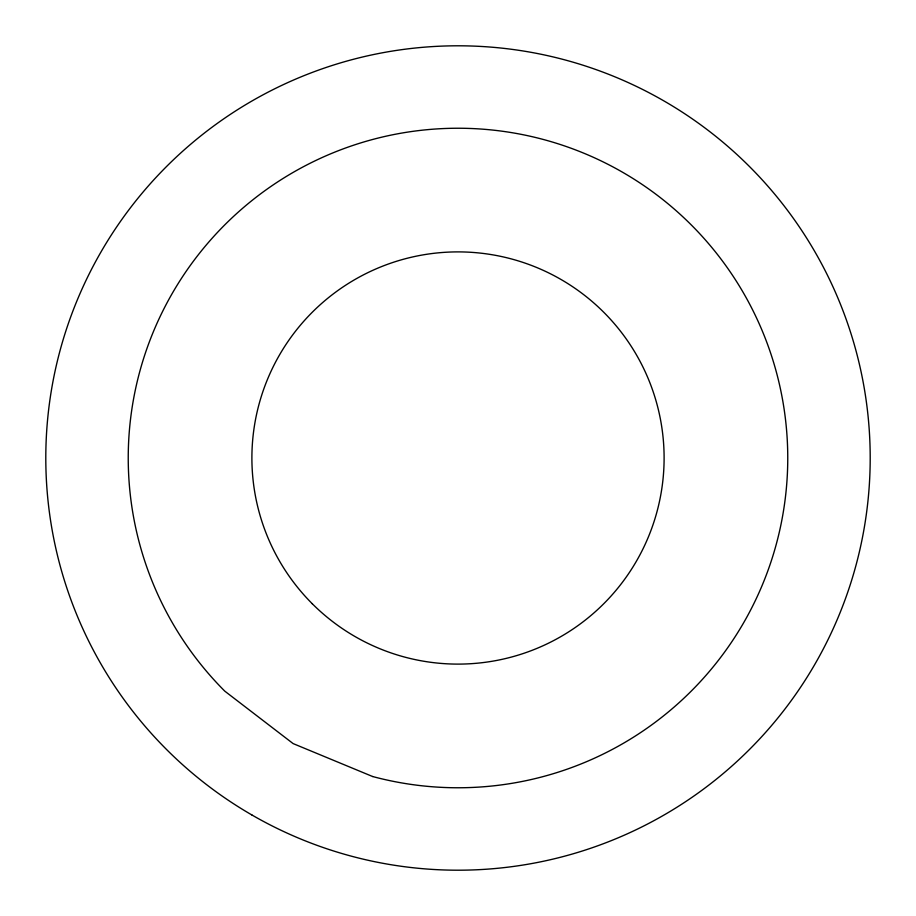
<?xml version="1.0" encoding="UTF-8"?>
<svg xmlns="http://www.w3.org/2000/svg" width="916" height="916" viewBox="0 0 916 916"><rect width="100%" height="100%" fill="white"/><g stroke="black" fill="none" stroke-linecap="round" stroke-linejoin="round"><path stroke-width="1.37" d="M372.652 776.528L293.12 743.586L224.821 691.179A329.76 329.76 0 0 1 318.642 159.132A329.76 329.76 0 0 1 786.5 429.26A329.76 329.76 0 0 1 372.652 776.528M251.9 814.977A412.2 412.2 0 0 0 870.2 458A412.2 412.2 0 0 0 251.9 101.023A412.2 412.2 0 0 0 251.9 814.977M312.264 603.736A206.1 206.1 0 0 0 657.081 511.346A206.1 206.1 0 0 0 404.654 258.919A206.1 206.1 0 0 0 312.264 603.736"/></g></svg>
